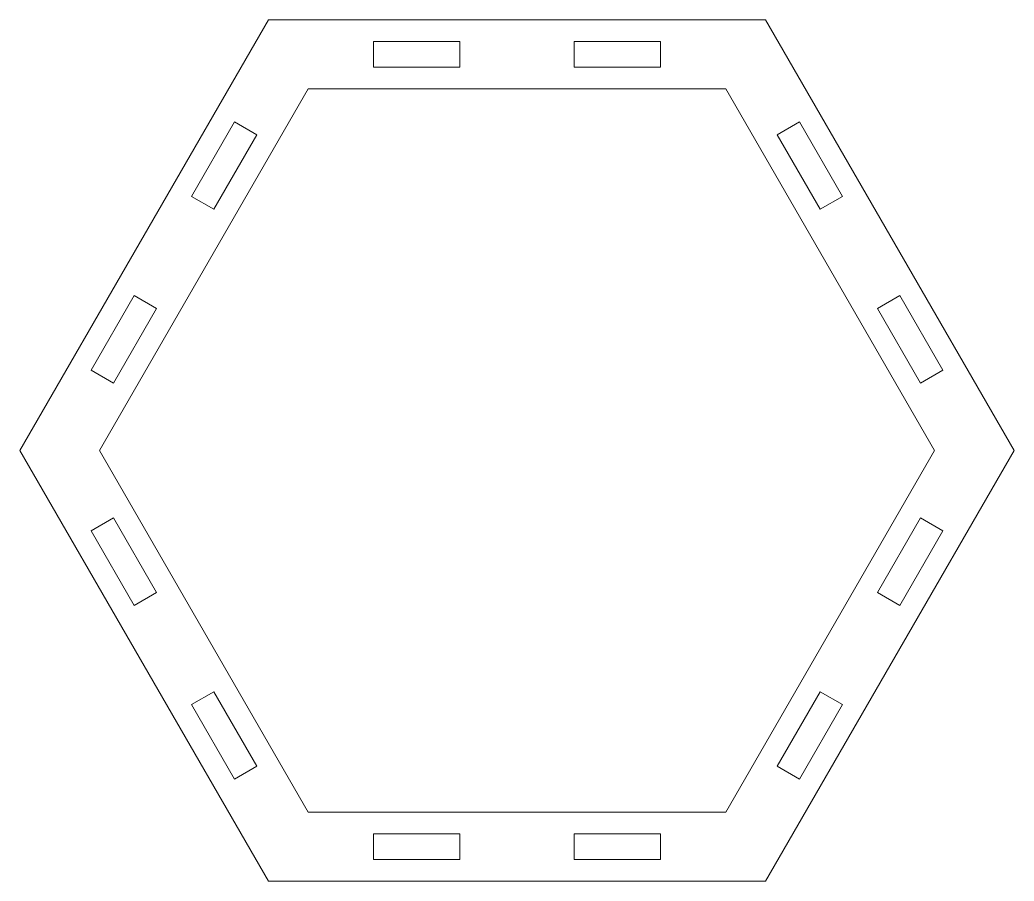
# Model space of a CAD drawing. Header units: centimetres. Extents: x -74 to 37, y -17 to 14.
# Drawn here: x -13.13 to -1.59, y -10.31 to -0.31 of the extents above; entities that cross this region are included whole.
import ezdxf

# ---------------------------------------------------------------- set-up
doc = ezdxf.new("R2010")
doc.units = ezdxf.units.CM
doc.header["$MEASUREMENT"] = 0
doc.layers.add('layer 1', color=7, linetype='Continuous')

msp = doc.modelspace()

# ---------------------------------------------------------------- linework, layer by layer
at = {"layer": 'layer 1', "color": 250, "lineweight": 9}
for points, knots in [([(-10.24691, -0.31291), (-10.24691, -0.31291), (-7.36016, -0.31291), (-7.36016, -0.31291), (-7.36016, -0.31291), (-7.36016, -0.31291), (-4.47341, -0.3129), (-4.47341, -0.3129), (-4.47341, -0.3129), (-4.47341, -0.3129), (-3.03003, -2.8129), (-3.03003, -2.8129), (-3.03003, -2.8129), (-3.03003, -2.8129), (-1.58666, -5.3129), (-1.58666, -5.3129), (-1.58666, -5.3129), (-1.58666, -5.3129), (-3.03004, -7.8129), (-3.03004, -7.8129), (-3.03004, -7.8129), (-3.03004, -7.8129), (-4.47341, -10.31289), (-4.47341, -10.31289), (-4.47341, -10.31289), (-4.47341, -10.31289), (-7.36016, -10.31289), (-7.36016, -10.31289), (-7.36016, -10.31289), (-7.36016, -10.31289), (-10.24691, -10.3129), (-10.24691, -10.3129), (-10.24691, -10.3129), (-10.24691, -10.3129), (-11.69029, -7.8129), (-11.69029, -7.8129), (-11.69029, -7.8129), (-11.69029, -7.8129), (-13.13366, -5.3129), (-13.13366, -5.3129), (-13.13366, -5.3129), (-13.13366, -5.3129), (-11.69028, -2.8129), (-11.69028, -2.8129), (-11.69028, -2.8129), (-11.69028, -2.8129), (-10.24691, -0.31291), (-10.24691, -0.31291)], [0, 0, 0, 0, 0.07692308, 0.07692308, 0.07692308, 0.07692308, 0.15384615, 0.15384615, 0.15384615, 0.15384615, 0.23076923, 0.23076923, 0.23076923, 0.23076923, 0.30769231, 0.30769231, 0.30769231, 0.30769231, 0.38461538, 0.38461538, 0.38461538, 0.38461538, 0.46153846, 0.46153846, 0.46153846, 0.46153846, 0.53846154, 0.53846154, 0.53846154, 0.53846154, 0.61538462, 0.61538462, 0.61538462, 0.61538462, 0.69230769, 0.69230769, 0.69230769, 0.69230769, 0.76923077, 0.76923077, 0.76923077, 0.76923077, 0.84615385, 0.84615385, 0.84615385, 0.84615385, 1, 1, 1, 1]), ([(-9.02486, -0.56291), (-9.02486, -0.56291), (-8.02486, -0.56291), (-8.02486, -0.56291), (-8.02486, -0.56291), (-8.02486, -0.56291), (-8.02486, -0.86291), (-8.02486, -0.86291), (-8.02486, -0.86291), (-8.02486, -0.86291), (-9.02486, -0.86292), (-9.02486, -0.86292), (-9.02486, -0.86292), (-9.02486, -0.86292), (-9.02486, -0.56291), (-9.02486, -0.56291)], [0, 0, 0, 0, 0.2, 0.2, 0.2, 0.2, 0.4, 0.4, 0.4, 0.4, 0.6, 0.6, 0.6, 0.6, 1, 1, 1, 1]), ([(-6.69546, -0.56291), (-6.69546, -0.56291), (-5.69546, -0.56291), (-5.69546, -0.56291), (-5.69546, -0.56291), (-5.69546, -0.56291), (-5.69546, -0.86291), (-5.69546, -0.86291), (-5.69546, -0.86291), (-5.69546, -0.86291), (-6.69546, -0.86291), (-6.69546, -0.86291), (-6.69546, -0.86291), (-6.69546, -0.86291), (-6.69546, -0.56291), (-6.69546, -0.56291)], [0, 0, 0, 0, 0.2, 0.2, 0.2, 0.2, 0.4, 0.4, 0.4, 0.4, 0.6, 0.6, 0.6, 0.6, 1, 1, 1, 1]), ([(-9.78503, -1.11291), (-9.78503, -1.11291), (-12.2099, -5.3129), (-12.2099, -5.3129), (-12.2099, -5.3129), (-12.2099, -5.3129), (-9.78503, -9.5129), (-9.78503, -9.5129), (-9.78503, -9.5129), (-9.78503, -9.5129), (-4.93529, -9.51289), (-4.93529, -9.51289), (-4.93529, -9.51289), (-4.93529, -9.51289), (-2.51042, -5.3129), (-2.51042, -5.3129), (-2.51042, -5.3129), (-2.51042, -5.3129), (-4.93529, -1.1129), (-4.93529, -1.1129), (-4.93529, -1.1129), (-4.93529, -1.1129), (-9.78503, -1.11291), (-9.78503, -1.11291)], [0, 0, 0, 0, 0.14285714, 0.14285714, 0.14285714, 0.14285714, 0.28571429, 0.28571429, 0.28571429, 0.28571429, 0.42857143, 0.42857143, 0.42857143, 0.42857143, 0.57142857, 0.57142857, 0.57142857, 0.57142857, 0.71428571, 0.71428571, 0.71428571, 0.71428571, 1, 1, 1, 1]), ([(-11.14142, -2.36226), (-11.14142, -2.36226), (-10.64142, -1.49623), (-10.64142, -1.49623), (-10.64142, -1.49623), (-10.64142, -1.49623), (-10.38161, -1.64623), (-10.38161, -1.64623), (-10.38161, -1.64623), (-10.38161, -1.64623), (-10.88161, -2.51226), (-10.88161, -2.51226), (-10.88161, -2.51226), (-10.88161, -2.51226), (-11.14142, -2.36226), (-11.14142, -2.36226)], [0, 0, 0, 0, 0.2, 0.2, 0.2, 0.2, 0.4, 0.4, 0.4, 0.4, 0.6, 0.6, 0.6, 0.6, 1, 1, 1, 1]), ([(-4.0789, -1.49623), (-4.0789, -1.49623), (-3.5789, -2.36226), (-3.5789, -2.36226), (-3.5789, -2.36226), (-3.5789, -2.36226), (-3.83871, -2.51226), (-3.83871, -2.51226), (-3.83871, -2.51226), (-3.83871, -2.51226), (-4.33871, -1.64624), (-4.33871, -1.64624), (-4.33871, -1.64624), (-4.33871, -1.64624), (-4.0789, -1.49623), (-4.0789, -1.49623)], [0, 0, 0, 0, 0.2, 0.2, 0.2, 0.2, 0.4, 0.4, 0.4, 0.4, 0.6, 0.6, 0.6, 0.6, 1, 1, 1, 1]), ([(-12.30612, -4.37958), (-12.30612, -4.37958), (-11.80612, -3.51355), (-11.80612, -3.51355), (-11.80612, -3.51355), (-11.80612, -3.51355), (-11.54631, -3.66355), (-11.54631, -3.66355), (-11.54631, -3.66355), (-11.54631, -3.66355), (-12.04631, -4.52958), (-12.04631, -4.52958), (-12.04631, -4.52958), (-12.04631, -4.52958), (-12.30612, -4.37958), (-12.30612, -4.37958)], [0, 0, 0, 0, 0.2, 0.2, 0.2, 0.2, 0.4, 0.4, 0.4, 0.4, 0.6, 0.6, 0.6, 0.6, 1, 1, 1, 1]), ([(-2.9142, -3.51355), (-2.9142, -3.51355), (-2.4142, -4.37958), (-2.4142, -4.37958), (-2.4142, -4.37958), (-2.4142, -4.37958), (-2.67401, -4.52958), (-2.67401, -4.52958), (-2.67401, -4.52958), (-2.67401, -4.52958), (-3.17401, -3.66355), (-3.17401, -3.66355), (-3.17401, -3.66355), (-3.17401, -3.66355), (-2.9142, -3.51355), (-2.9142, -3.51355)], [0, 0, 0, 0, 0.2, 0.2, 0.2, 0.2, 0.4, 0.4, 0.4, 0.4, 0.6, 0.6, 0.6, 0.6, 1, 1, 1, 1]), ([(-11.80612, -7.11225), (-11.80612, -7.11225), (-12.30612, -6.24622), (-12.30612, -6.24622), (-12.30612, -6.24622), (-12.30612, -6.24622), (-12.04631, -6.09622), (-12.04631, -6.09622), (-12.04631, -6.09622), (-12.04631, -6.09622), (-11.54631, -6.96225), (-11.54631, -6.96225), (-11.54631, -6.96225), (-11.54631, -6.96225), (-11.80612, -7.11225), (-11.80612, -7.11225)], [0, 0, 0, 0, 0.2, 0.2, 0.2, 0.2, 0.4, 0.4, 0.4, 0.4, 0.6, 0.6, 0.6, 0.6, 1, 1, 1, 1]), ([(-2.4142, -6.24622), (-2.4142, -6.24622), (-2.9142, -7.11225), (-2.9142, -7.11225), (-2.9142, -7.11225), (-2.9142, -7.11225), (-3.17401, -6.96225), (-3.17401, -6.96225), (-3.17401, -6.96225), (-3.17401, -6.96225), (-2.67401, -6.09622), (-2.67401, -6.09622), (-2.67401, -6.09622), (-2.67401, -6.09622), (-2.4142, -6.24622), (-2.4142, -6.24622)], [0, 0, 0, 0, 0.2, 0.2, 0.2, 0.2, 0.4, 0.4, 0.4, 0.4, 0.6, 0.6, 0.6, 0.6, 1, 1, 1, 1]), ([(-10.64142, -9.12957), (-10.64142, -9.12957), (-11.14142, -8.26354), (-11.14142, -8.26354), (-11.14142, -8.26354), (-11.14142, -8.26354), (-10.88161, -8.11354), (-10.88161, -8.11354), (-10.88161, -8.11354), (-10.88161, -8.11354), (-10.38161, -8.97956), (-10.38161, -8.97956), (-10.38161, -8.97956), (-10.38161, -8.97956), (-10.64142, -9.12957), (-10.64142, -9.12957)], [0, 0, 0, 0, 0.2, 0.2, 0.2, 0.2, 0.4, 0.4, 0.4, 0.4, 0.6, 0.6, 0.6, 0.6, 1, 1, 1, 1]), ([(-3.5789, -8.26354), (-3.5789, -8.26354), (-4.0789, -9.12957), (-4.0789, -9.12957), (-4.0789, -9.12957), (-4.0789, -9.12957), (-4.33871, -8.97956), (-4.33871, -8.97956), (-4.33871, -8.97956), (-4.33871, -8.97956), (-3.83871, -8.11354), (-3.83871, -8.11354), (-3.83871, -8.11354), (-3.83871, -8.11354), (-3.5789, -8.26354), (-3.5789, -8.26354)], [0, 0, 0, 0, 0.2, 0.2, 0.2, 0.2, 0.4, 0.4, 0.4, 0.4, 0.6, 0.6, 0.6, 0.6, 1, 1, 1, 1]), ([(-8.02486, -10.06289), (-8.02486, -10.06289), (-9.02486, -10.06289), (-9.02486, -10.06289), (-9.02486, -10.06289), (-9.02486, -10.06289), (-9.02486, -9.76288), (-9.02486, -9.76288), (-9.02486, -9.76288), (-9.02486, -9.76288), (-8.02486, -9.76289), (-8.02486, -9.76289), (-8.02486, -9.76289), (-8.02486, -9.76289), (-8.02486, -10.06289), (-8.02486, -10.06289)], [0, 0, 0, 0, 0.2, 0.2, 0.2, 0.2, 0.4, 0.4, 0.4, 0.4, 0.6, 0.6, 0.6, 0.6, 1, 1, 1, 1]), ([(-5.69546, -10.06289), (-5.69546, -10.06289), (-6.69546, -10.06289), (-6.69546, -10.06289), (-6.69546, -10.06289), (-6.69546, -10.06289), (-6.69546, -9.76289), (-6.69546, -9.76289), (-6.69546, -9.76289), (-6.69546, -9.76289), (-5.69546, -9.76288), (-5.69546, -9.76288), (-5.69546, -9.76288), (-5.69546, -9.76288), (-5.69546, -10.06289), (-5.69546, -10.06289)], [0, 0, 0, 0, 0.2, 0.2, 0.2, 0.2, 0.4, 0.4, 0.4, 0.4, 0.6, 0.6, 0.6, 0.6, 1, 1, 1, 1])]:
    msp.add_open_spline(points, degree=3, knots=knots, dxfattribs=at)

doc.saveas('drawing.dxf')
